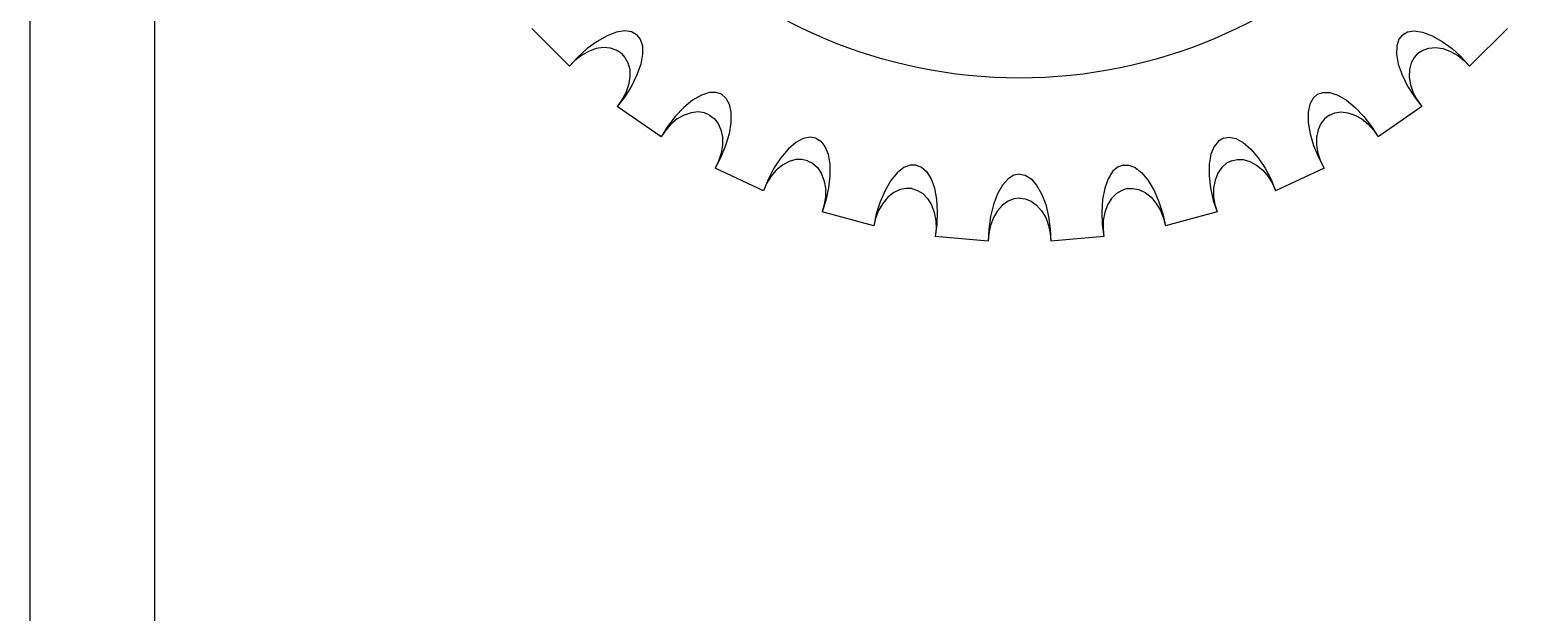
# Model space of a CAD drawing. Extents: x -615 to 711, y 0 to 128.
# Drawn here: x 0 to 15.5, y 22.74 to 28.8 of the extents above; entities that cross this region are included whole.
import ezdxf

# ---------------------------------------------------------------- set-up
doc = ezdxf.new("R2010")
doc.units = 0
doc.layers.add('DXF_EG_PANEL_1_0_MODEL_DX0', color=7, linetype='CONTINUOUS')
doc.layers.add('LAYER1', color=7, linetype='CONTINUOUS')

msp = doc.modelspace()

# ---------------------------------------------------------------- linework, layer by layer
at = {"layer": 'DXF_EG_PANEL_1_0_MODEL_DX0', "color": 178}
msp.add_line((0, 128.5), (0, 0), dxfattribs=at)
at = {"layer": 'LAYER1', "color": 7}
msp.add_line((1.3, 12), (1.3, 116.5), dxfattribs=at)
at = {"layer": 'LAYER1', "color": 178}
for p, q in [((5.616, 28.423), (5.223, 28.816)), ((5.616, 28.423), (5.223, 28.816)), ((15.377, 28.816), (14.984, 28.423)), ((15.377, 28.816), (14.984, 28.423)), ((6.569, 27.687), (6.114, 28.005)), ((6.569, 27.687), (6.114, 28.005)), ((14.486, 28.005), (14.031, 27.687)), ((14.486, 28.005), (14.031, 27.687)), ((7.635, 27.127), (7.131, 27.362)), ((7.635, 27.127), (7.131, 27.362)), ((13.469, 27.362), (12.965, 27.127)), ((13.469, 27.362), (12.965, 27.127)), ((8.782, 26.761), (8.245, 26.905)), ((8.782, 26.761), (8.245, 26.905)), ((12.355, 26.905), (11.818, 26.761)), ((12.355, 26.905), (11.818, 26.761)), ((9.975, 26.6), (9.422, 26.648)), ((9.975, 26.6), (9.422, 26.648)), ((11.178, 26.648), (10.625, 26.6)), ((11.178, 26.648), (10.625, 26.6))]:
    msp.add_line(p, q, dxfattribs=at)
for points in [[(6.315, 28.751, 0), (6.262, 28.78, 0), (6.192, 28.79, 0), (6.105, 28.777, 0), (6.007, 28.741, 0), (5.903, 28.682, 0), (5.799, 28.606, 0), (5.702, 28.517, 0), (5.616, 28.423, 0)], [(6.315, 28.751, 0), (6.262, 28.78, 0), (6.192, 28.79, 0), (6.105, 28.777, 0), (6.007, 28.741, 0), (5.903, 28.682, 0), (5.799, 28.606, 0), (5.702, 28.517, 0), (5.616, 28.423, 0)], [(6.315, 28.751, 0), (6.352, 28.704, 0), (6.375, 28.636, 0), (6.378, 28.549, 0), (6.359, 28.446, 0), (6.319, 28.333, 0), (6.262, 28.217, 0), (6.191, 28.106, 0), (6.114, 28.005, 0)], [(6.315, 28.751, 0), (6.352, 28.704, 0), (6.375, 28.636, 0), (6.378, 28.549, 0), (6.359, 28.446, 0), (6.319, 28.333, 0), (6.262, 28.217, 0), (6.191, 28.106, 0), (6.114, 28.005, 0)], [(14.285, 28.751, 0), (14.248, 28.704, 0), (14.225, 28.636, 0), (14.222, 28.549, 0), (14.241, 28.446, 0), (14.281, 28.333, 0), (14.338, 28.217, 0), (14.409, 28.106, 0), (14.486, 28.005, 0)], [(14.285, 28.751, 0), (14.248, 28.704, 0), (14.225, 28.636, 0), (14.222, 28.549, 0), (14.241, 28.446, 0), (14.281, 28.333, 0), (14.338, 28.217, 0), (14.409, 28.106, 0), (14.486, 28.005, 0)], [(14.285, 28.751, 0), (14.338, 28.78, 0), (14.408, 28.79, 0), (14.495, 28.777, 0), (14.593, 28.741, 0), (14.697, 28.682, 0), (14.801, 28.606, 0), (14.898, 28.517, 0), (14.984, 28.423, 0)], [(14.285, 28.751, 0), (14.338, 28.78, 0), (14.408, 28.79, 0), (14.495, 28.777, 0), (14.593, 28.741, 0), (14.697, 28.682, 0), (14.801, 28.606, 0), (14.898, 28.517, 0), (14.984, 28.423, 0)], [(6.154, 28.559, 0), (6.104, 28.591, 0), (6.042, 28.612, 0), (5.971, 28.617, 0), (5.893, 28.606, 0), (5.815, 28.578, 0), (5.74, 28.535, 0), (5.673, 28.482, 0), (5.616, 28.423, 0)], [(6.154, 28.559, 0), (6.104, 28.591, 0), (6.042, 28.612, 0), (5.971, 28.617, 0), (5.893, 28.606, 0), (5.815, 28.578, 0), (5.74, 28.535, 0), (5.673, 28.482, 0), (5.616, 28.423, 0)], [(6.154, 28.559, 0), (6.194, 28.515, 0), (6.225, 28.458, 0), (6.243, 28.389, 0), (6.245, 28.31, 0), (6.231, 28.228, 0), (6.203, 28.147, 0), (6.162, 28.072, 0), (6.114, 28.005, 0)], [(6.154, 28.559, 0), (6.194, 28.515, 0), (6.225, 28.458, 0), (6.243, 28.389, 0), (6.245, 28.31, 0), (6.231, 28.228, 0), (6.203, 28.147, 0), (6.162, 28.072, 0), (6.114, 28.005, 0)], [(14.446, 28.559, 0), (14.406, 28.515, 0), (14.375, 28.458, 0), (14.357, 28.389, 0), (14.355, 28.31, 0), (14.369, 28.228, 0), (14.397, 28.147, 0), (14.438, 28.072, 0), (14.486, 28.005, 0)], [(14.446, 28.559, 0), (14.406, 28.515, 0), (14.375, 28.458, 0), (14.357, 28.389, 0), (14.355, 28.31, 0), (14.369, 28.228, 0), (14.397, 28.147, 0), (14.438, 28.072, 0), (14.486, 28.005, 0)], [(14.446, 28.559, 0), (14.496, 28.591, 0), (14.558, 28.612, 0), (14.629, 28.617, 0), (14.707, 28.606, 0), (14.785, 28.578, 0), (14.86, 28.535, 0), (14.927, 28.482, 0), (14.984, 28.423, 0)], [(14.446, 28.559, 0), (14.496, 28.591, 0), (14.558, 28.612, 0), (14.629, 28.617, 0), (14.707, 28.606, 0), (14.785, 28.578, 0), (14.86, 28.535, 0), (14.927, 28.482, 0), (14.984, 28.423, 0)], [(7.2, 28.131, 0), (7.143, 28.15, 0), (7.072, 28.148, 0), (6.989, 28.121, 0), (6.898, 28.068, 0), (6.806, 27.992, 0), (6.717, 27.899, 0), (6.637, 27.794, 0), (6.569, 27.687, 0)], [(7.2, 28.131, 0), (7.143, 28.15, 0), (7.072, 28.148, 0), (6.989, 28.121, 0), (6.898, 28.068, 0), (6.806, 27.992, 0), (6.717, 27.899, 0), (6.637, 27.794, 0), (6.569, 27.687, 0)], [(7.2, 28.131, 0), (7.245, 28.091, 0), (7.279, 28.028, 0), (7.297, 27.943, 0), (7.296, 27.838, 0), (7.277, 27.72, 0), (7.24, 27.596, 0), (7.19, 27.475, 0), (7.131, 27.362, 0)], [(7.2, 28.131, 0), (7.245, 28.091, 0), (7.279, 28.028, 0), (7.297, 27.943, 0), (7.296, 27.838, 0), (7.277, 27.72, 0), (7.24, 27.596, 0), (7.19, 27.475, 0), (7.131, 27.362, 0)], [(13.4, 28.131, 0), (13.355, 28.091, 0), (13.321, 28.028, 0), (13.303, 27.943, 0), (13.304, 27.838, 0), (13.323, 27.72, 0), (13.36, 27.596, 0), (13.41, 27.475, 0), (13.469, 27.362, 0)], [(13.4, 28.131, 0), (13.355, 28.091, 0), (13.321, 28.028, 0), (13.303, 27.943, 0), (13.304, 27.838, 0), (13.323, 27.72, 0), (13.36, 27.596, 0), (13.41, 27.475, 0), (13.469, 27.362, 0)], [(13.4, 28.131, 0), (13.457, 28.15, 0), (13.528, 28.148, 0), (13.611, 28.121, 0), (13.702, 28.068, 0), (13.794, 27.992, 0), (13.883, 27.899, 0), (13.963, 27.794, 0), (14.031, 27.687, 0)], [(13.4, 28.131, 0), (13.457, 28.15, 0), (13.528, 28.148, 0), (13.611, 28.121, 0), (13.702, 28.068, 0), (13.794, 27.992, 0), (13.883, 27.899, 0), (13.963, 27.794, 0), (14.031, 27.687, 0)], [(7.075, 27.914, 0), (7.02, 27.937, 0), (6.956, 27.947, 0), (6.884, 27.939, 0), (6.81, 27.915, 0), (6.738, 27.874, 0), (6.671, 27.819, 0), (6.614, 27.755, 0), (6.569, 27.687, 0)], [(7.075, 27.914, 0), (7.02, 27.937, 0), (6.956, 27.947, 0), (6.884, 27.939, 0), (6.81, 27.915, 0), (6.738, 27.874, 0), (6.671, 27.819, 0), (6.614, 27.755, 0), (6.569, 27.687, 0)], [(7.075, 27.914, 0), (7.122, 27.878, 0), (7.163, 27.827, 0), (7.192, 27.762, 0), (7.208, 27.685, 0), (7.209, 27.602, 0), (7.194, 27.517, 0), (7.168, 27.436, 0), (7.131, 27.362, 0)], [(7.075, 27.914, 0), (7.122, 27.878, 0), (7.163, 27.827, 0), (7.192, 27.762, 0), (7.208, 27.685, 0), (7.209, 27.602, 0), (7.194, 27.517, 0), (7.168, 27.436, 0), (7.131, 27.362, 0)], [(13.525, 27.914, 0), (13.478, 27.878, 0), (13.437, 27.827, 0), (13.408, 27.762, 0), (13.392, 27.685, 0), (13.391, 27.602, 0), (13.406, 27.517, 0), (13.432, 27.436, 0), (13.469, 27.362, 0)], [(13.525, 27.914, 0), (13.478, 27.878, 0), (13.437, 27.827, 0), (13.408, 27.762, 0), (13.392, 27.685, 0), (13.391, 27.602, 0), (13.406, 27.517, 0), (13.432, 27.436, 0), (13.469, 27.362, 0)], [(13.525, 27.914, 0), (13.58, 27.937, 0), (13.644, 27.947, 0), (13.716, 27.939, 0), (13.79, 27.915, 0), (13.862, 27.874, 0), (13.929, 27.819, 0), (13.986, 27.755, 0), (14.031, 27.687, 0)], [(13.525, 27.914, 0), (13.58, 27.937, 0), (13.644, 27.947, 0), (13.716, 27.939, 0), (13.79, 27.915, 0), (13.862, 27.874, 0), (13.929, 27.819, 0), (13.986, 27.755, 0), (14.031, 27.687, 0)], [(8.179, 27.674, 0), (8.12, 27.683, 0), (8.05, 27.669, 0), (7.973, 27.627, 0), (7.893, 27.56, 0), (7.815, 27.469, 0), (7.744, 27.361, 0), (7.683, 27.245, 0), (7.635, 27.127, 0)], [(8.179, 27.674, 0), (8.12, 27.683, 0), (8.05, 27.669, 0), (7.973, 27.627, 0), (7.893, 27.56, 0), (7.815, 27.469, 0), (7.744, 27.361, 0), (7.683, 27.245, 0), (7.635, 27.127, 0)], [(8.179, 27.674, 0), (8.231, 27.643, 0), (8.275, 27.587, 0), (8.308, 27.506, 0), (8.325, 27.403, 0), (8.327, 27.283, 0), (8.312, 27.155, 0), (8.284, 27.026, 0), (8.245, 26.905, 0)], [(8.179, 27.674, 0), (8.231, 27.643, 0), (8.275, 27.587, 0), (8.308, 27.506, 0), (8.325, 27.403, 0), (8.327, 27.283, 0), (8.312, 27.155, 0), (8.284, 27.026, 0), (8.245, 26.905, 0)], [(12.421, 27.674, 0), (12.369, 27.643, 0), (12.325, 27.587, 0), (12.292, 27.506, 0), (12.275, 27.403, 0), (12.273, 27.283, 0), (12.288, 27.155, 0), (12.316, 27.026, 0), (12.355, 26.905, 0)], [(12.421, 27.674, 0), (12.369, 27.643, 0), (12.325, 27.587, 0), (12.292, 27.506, 0), (12.275, 27.403, 0), (12.273, 27.283, 0), (12.288, 27.155, 0), (12.316, 27.026, 0), (12.355, 26.905, 0)], [(12.421, 27.674, 0), (12.48, 27.683, 0), (12.55, 27.669, 0), (12.627, 27.627, 0), (12.707, 27.56, 0), (12.785, 27.469, 0), (12.856, 27.361, 0), (12.917, 27.245, 0), (12.965, 27.127, 0)], [(12.421, 27.674, 0), (12.48, 27.683, 0), (12.55, 27.669, 0), (12.627, 27.627, 0), (12.707, 27.56, 0), (12.785, 27.469, 0), (12.856, 27.361, 0), (12.917, 27.245, 0), (12.965, 27.127, 0)], [(8.094, 27.439, 0), (8.036, 27.452, 0), (7.971, 27.45, 0), (7.902, 27.431, 0), (7.833, 27.394, 0), (7.769, 27.34, 0), (7.713, 27.275, 0), (7.668, 27.202, 0), (7.635, 27.127, 0)], [(8.094, 27.439, 0), (8.036, 27.452, 0), (7.971, 27.45, 0), (7.902, 27.431, 0), (7.833, 27.394, 0), (7.769, 27.34, 0), (7.713, 27.275, 0), (7.668, 27.202, 0), (7.635, 27.127, 0)], [(8.094, 27.439, 0), (8.147, 27.412, 0), (8.196, 27.368, 0), (8.236, 27.309, 0), (8.265, 27.236, 0), (8.28, 27.154, 0), (8.281, 27.068, 0), (8.268, 26.984, 0), (8.245, 26.905, 0)], [(8.094, 27.439, 0), (8.147, 27.412, 0), (8.196, 27.368, 0), (8.236, 27.309, 0), (8.265, 27.236, 0), (8.28, 27.154, 0), (8.281, 27.068, 0), (8.268, 26.984, 0), (8.245, 26.905, 0)], [(12.506, 27.439, 0), (12.453, 27.412, 0), (12.404, 27.368, 0), (12.364, 27.309, 0), (12.335, 27.236, 0), (12.32, 27.154, 0), (12.319, 27.068, 0), (12.332, 26.984, 0), (12.355, 26.905, 0)], [(12.506, 27.439, 0), (12.453, 27.412, 0), (12.404, 27.368, 0), (12.364, 27.309, 0), (12.335, 27.236, 0), (12.32, 27.154, 0), (12.319, 27.068, 0), (12.332, 26.984, 0), (12.355, 26.905, 0)], [(12.506, 27.439, 0), (12.564, 27.452, 0), (12.629, 27.45, 0), (12.698, 27.431, 0), (12.767, 27.394, 0), (12.831, 27.34, 0), (12.887, 27.275, 0), (12.932, 27.202, 0), (12.965, 27.127, 0)], [(12.506, 27.439, 0), (12.564, 27.452, 0), (12.629, 27.45, 0), (12.698, 27.431, 0), (12.767, 27.394, 0), (12.831, 27.34, 0), (12.887, 27.275, 0), (12.932, 27.202, 0), (12.965, 27.127, 0)], [(9.223, 27.394, 0), (9.163, 27.393, 0), (9.097, 27.367, 0), (9.028, 27.313, 0), (8.961, 27.232, 0), (8.9, 27.129, 0), (8.849, 27.011, 0), (8.809, 26.886, 0), (8.782, 26.761, 0)], [(9.223, 27.394, 0), (9.163, 27.393, 0), (9.097, 27.367, 0), (9.028, 27.313, 0), (8.961, 27.232, 0), (8.9, 27.129, 0), (8.849, 27.011, 0), (8.809, 26.886, 0), (8.782, 26.761, 0)], [(9.223, 27.394, 0), (9.28, 27.372, 0), (9.333, 27.325, 0), (9.379, 27.251, 0), (9.414, 27.152, 0), (9.436, 27.035, 0), (9.444, 26.906, 0), (9.439, 26.775, 0), (9.422, 26.648, 0)], [(9.223, 27.394, 0), (9.28, 27.372, 0), (9.333, 27.325, 0), (9.379, 27.251, 0), (9.414, 27.152, 0), (9.436, 27.035, 0), (9.444, 26.906, 0), (9.439, 26.775, 0), (9.422, 26.648, 0)], [(10.3, 27.3, 0), (10.241, 27.288, 0), (10.18, 27.251, 0), (10.122, 27.186, 0), (10.07, 27.095, 0), (10.028, 26.983, 0), (9.998, 26.858, 0), (9.98, 26.727, 0), (9.975, 26.6, 0)], [(10.3, 27.3, 0), (10.241, 27.288, 0), (10.18, 27.251, 0), (10.122, 27.186, 0), (10.07, 27.095, 0), (10.028, 26.983, 0), (9.998, 26.858, 0), (9.98, 26.727, 0), (9.975, 26.6, 0)], [(10.3, 27.3, 0), (10.359, 27.288, 0), (10.42, 27.251, 0), (10.478, 27.186, 0), (10.53, 27.095, 0), (10.572, 26.983, 0), (10.602, 26.858, 0), (10.62, 26.727, 0), (10.625, 26.6, 0)], [(10.3, 27.3, 0), (10.359, 27.288, 0), (10.42, 27.251, 0), (10.478, 27.186, 0), (10.53, 27.095, 0), (10.572, 26.983, 0), (10.602, 26.858, 0), (10.62, 26.727, 0), (10.625, 26.6, 0)], [(11.377, 27.394, 0), (11.32, 27.372, 0), (11.267, 27.325, 0), (11.221, 27.251, 0), (11.186, 27.152, 0), (11.164, 27.035, 0), (11.156, 26.906, 0), (11.161, 26.775, 0), (11.178, 26.648, 0)], [(11.377, 27.394, 0), (11.32, 27.372, 0), (11.267, 27.325, 0), (11.221, 27.251, 0), (11.186, 27.152, 0), (11.164, 27.035, 0), (11.156, 26.906, 0), (11.161, 26.775, 0), (11.178, 26.648, 0)], [(11.377, 27.394, 0), (11.437, 27.393, 0), (11.503, 27.367, 0), (11.572, 27.313, 0), (11.639, 27.232, 0), (11.7, 27.129, 0), (11.751, 27.011, 0), (11.791, 26.886, 0), (11.818, 26.761, 0)], [(11.377, 27.394, 0), (11.437, 27.393, 0), (11.503, 27.367, 0), (11.572, 27.313, 0), (11.639, 27.232, 0), (11.7, 27.129, 0), (11.751, 27.011, 0), (11.791, 26.886, 0), (11.818, 26.761, 0)], [(9.18, 27.148, 0), (9.12, 27.151, 0), (9.057, 27.138, 0), (8.992, 27.107, 0), (8.931, 27.058, 0), (8.877, 26.994, 0), (8.833, 26.92, 0), (8.801, 26.841, 0), (8.782, 26.761, 0)], [(9.18, 27.148, 0), (9.12, 27.151, 0), (9.057, 27.138, 0), (8.992, 27.107, 0), (8.931, 27.058, 0), (8.877, 26.994, 0), (8.833, 26.92, 0), (8.801, 26.841, 0), (8.782, 26.761, 0)], [(9.18, 27.148, 0), (9.237, 27.13, 0), (9.292, 27.096, 0), (9.342, 27.045, 0), (9.383, 26.978, 0), (9.412, 26.9, 0), (9.428, 26.815, 0), (9.431, 26.73, 0), (9.422, 26.648, 0)], [(9.18, 27.148, 0), (9.237, 27.13, 0), (9.292, 27.096, 0), (9.342, 27.045, 0), (9.383, 26.978, 0), (9.412, 26.9, 0), (9.428, 26.815, 0), (9.431, 26.73, 0), (9.422, 26.648, 0)], [(11.42, 27.148, 0), (11.363, 27.13, 0), (11.308, 27.096, 0), (11.258, 27.045, 0), (11.217, 26.978, 0), (11.188, 26.9, 0), (11.172, 26.815, 0), (11.169, 26.73, 0), (11.178, 26.648, 0)], [(11.42, 27.148, 0), (11.363, 27.13, 0), (11.308, 27.096, 0), (11.258, 27.045, 0), (11.217, 26.978, 0), (11.188, 26.9, 0), (11.172, 26.815, 0), (11.169, 26.73, 0), (11.178, 26.648, 0)], [(11.42, 27.148, 0), (11.48, 27.151, 0), (11.543, 27.138, 0), (11.608, 27.107, 0), (11.669, 27.058, 0), (11.723, 26.994, 0), (11.767, 26.92, 0), (11.799, 26.841, 0), (11.818, 26.761, 0)], [(11.42, 27.148, 0), (11.48, 27.151, 0), (11.543, 27.138, 0), (11.608, 27.107, 0), (11.669, 27.058, 0), (11.723, 26.994, 0), (11.767, 26.92, 0), (11.799, 26.841, 0), (11.818, 26.761, 0)], [(10.3, 27.05, 0), (10.241, 27.042, 0), (10.18, 27.018, 0), (10.122, 26.977, 0), (10.07, 26.918, 0), (10.028, 26.846, 0), (9.998, 26.766, 0), (9.98, 26.682, 0), (9.975, 26.6, 0)], [(10.3, 27.05, 0), (10.241, 27.042, 0), (10.18, 27.018, 0), (10.122, 26.977, 0), (10.07, 26.918, 0), (10.028, 26.846, 0), (9.998, 26.766, 0), (9.98, 26.682, 0), (9.975, 26.6, 0)], [(10.3, 27.05, 0), (10.359, 27.042, 0), (10.42, 27.018, 0), (10.478, 26.977, 0), (10.53, 26.918, 0), (10.572, 26.846, 0), (10.602, 26.766, 0), (10.62, 26.682, 0), (10.625, 26.6, 0)], [(10.3, 27.05, 0), (10.359, 27.042, 0), (10.42, 27.018, 0), (10.478, 26.977, 0), (10.53, 26.918, 0), (10.572, 26.846, 0), (10.602, 26.766, 0), (10.62, 26.682, 0), (10.625, 26.6, 0)]]:
    msp.add_polyline3d(points, dxfattribs=at)
msp.add_circle((10.3, 33.5), 5.2, dxfattribs=at)

doc.saveas('drawing.dxf')
